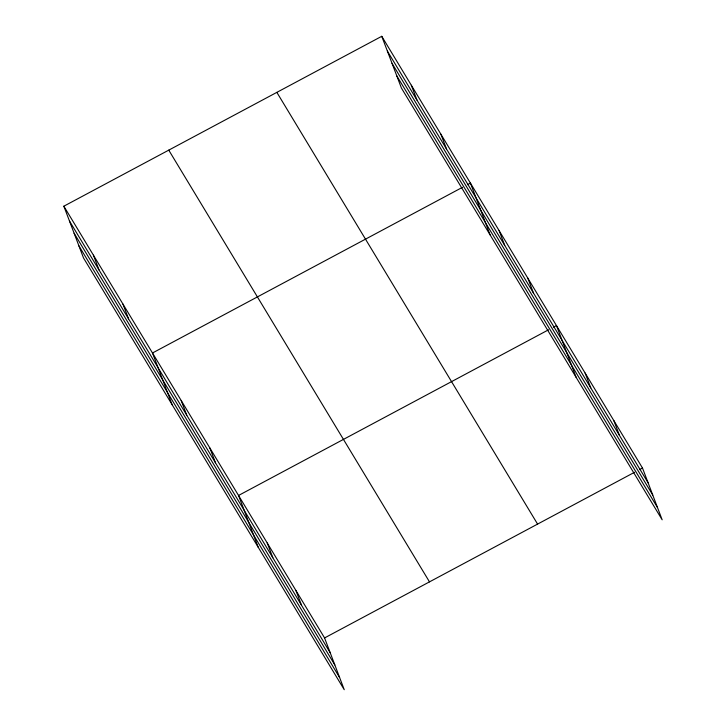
<?xml version="1.0" encoding="UTF-8"?>
<svg xmlns="http://www.w3.org/2000/svg" width="726" height="726" viewBox="0 0 726 726"><rect width="100%" height="100%" fill="white"/><g stroke="black" fill="none" stroke-linecap="round" stroke-linejoin="round"><path stroke-width="1.09" d="M63.843 206.202L324.576 637.936L344.242 689.7L83.508 257.966L63.843 206.202L381.758 36.3L642.492 468.034L662.157 519.798L401.424 88.064L381.758 36.3M462.489 187.317L152.487 352.99L172.153 404.754M467.444 184.676L470.412 183.088L490.077 234.852M548.538 329.795L238.536 495.468L258.193 547.232M553.484 327.145L556.452 325.557L576.117 377.32M324.576 637.936L634.578 472.263M639.524 469.613L642.492 468.034M387.385 51.11L648.118 482.844M392.022 63.307L652.756 495.041M396.795 75.867L657.529 507.601M276.851 92.365L537.585 524.099M168.759 150.137L429.493 581.871M69.469 221.022L330.203 652.747M74.097 233.209L334.831 664.943M78.871 245.778L339.605 677.503M613.815 420.545L619.441 435.355M585.129 373.046L590.764 387.865M527.775 278.067L533.401 292.887M499.089 230.578L504.715 245.388M440.863 134.156L446.49 148.975M411.306 85.232L416.942 100.043M295.89 590.447L301.526 605.257M267.213 542.957L272.84 557.768M209.85 447.969L215.477 462.789M181.173 400.48L186.8 415.299M122.939 304.067L128.566 318.877M93.391 255.135L99.017 269.945"/></g></svg>
